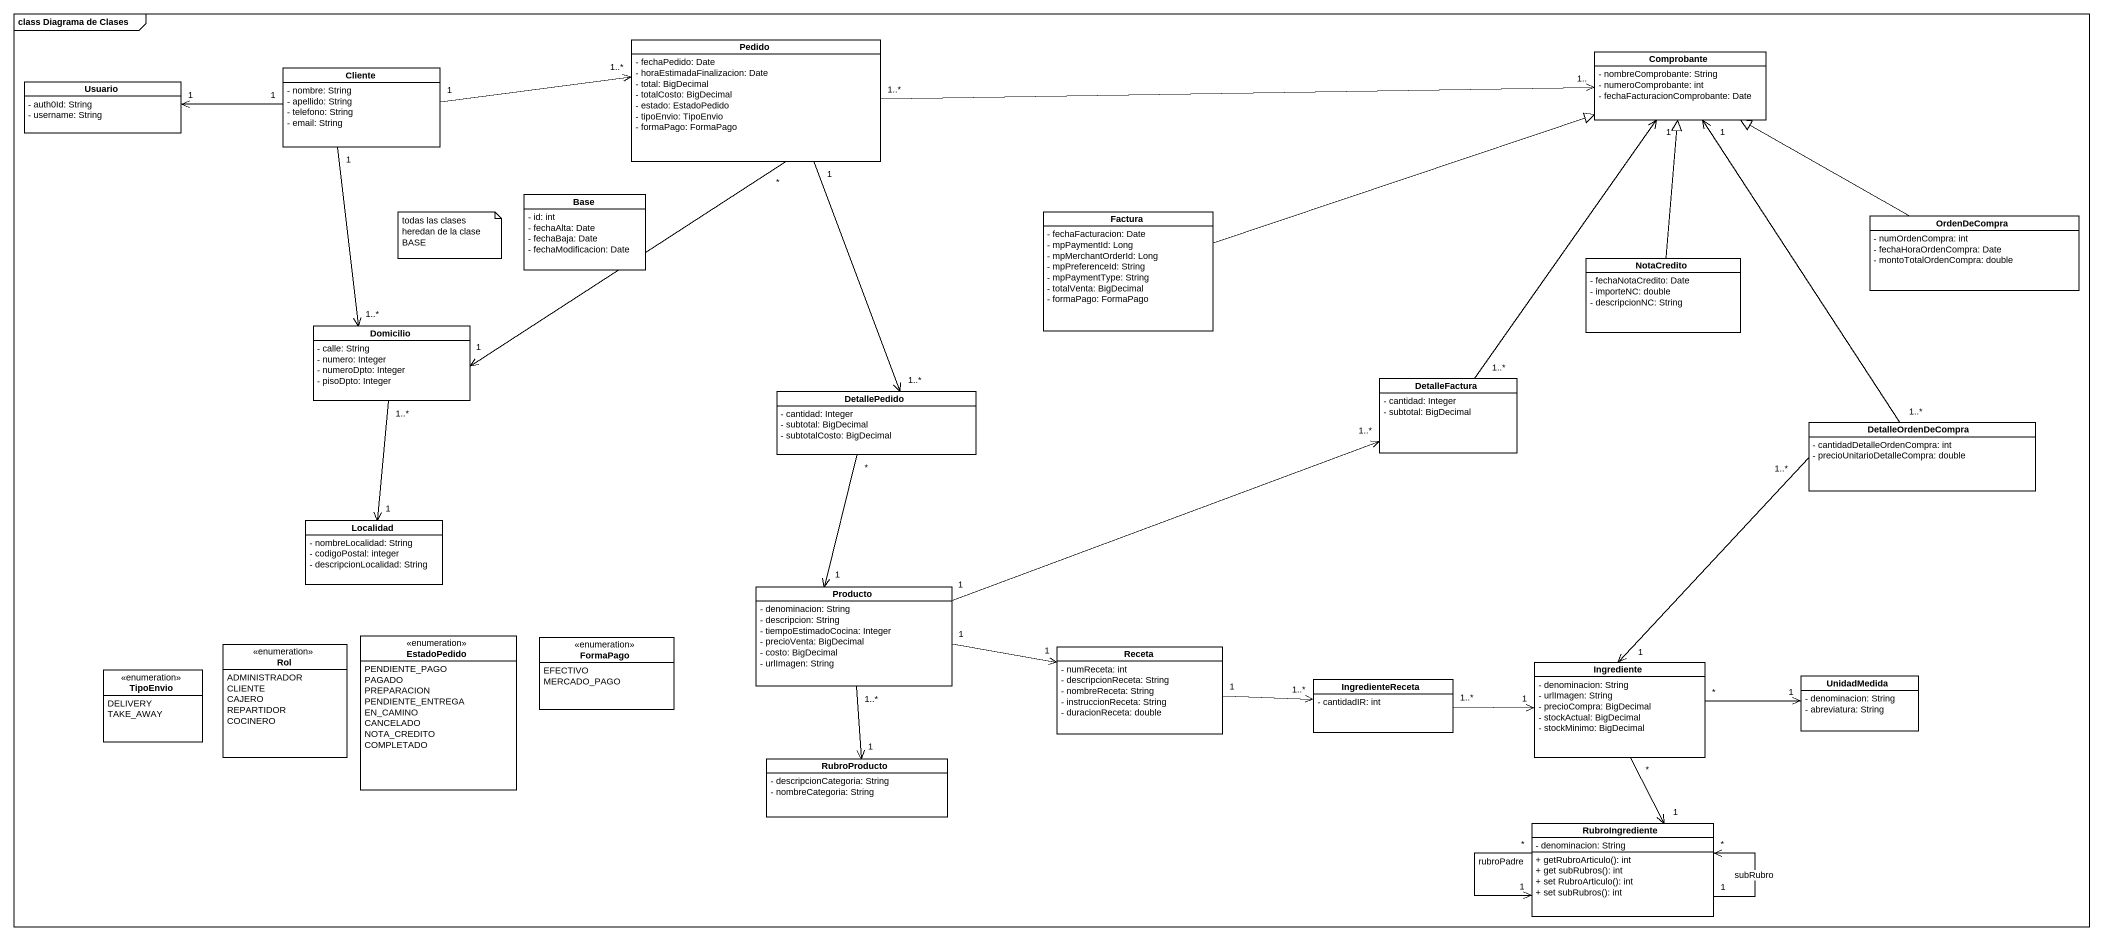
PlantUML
@startuml
mainframe class Diagrama de Clases
hide circle
hide empty members
skinparam classAttributeIconSize 0
class Pedido {
  - fechaPedido: Date
  - horaEstimadaFinalizacion: Date
  - total: BigDecimal
  - totalCosto: BigDecimal
  - estado: EstadoPedido
  - tipoEnvio: TipoEnvio
  - formaPago: FormaPago
}
class Comprobante {
  - nombreComprobante: String
  - numeroComprobante: int
  - fechaFacturacionComprobante: Date
}
class Usuario {
  - auth0Id: String
  - username: String
}
class Cliente {
  - nombre: String
  - apellido: String
  - telefono: String
  - email: String
}
class Base {
  - id: int
  - fechaAlta: Date
  - fechaBaja: Date
  - fechaModificacion: Date
}
class Factura {
  - fechaFacturacion: Date
  - mpPaymentId: Long
  - mpMerchantOrderId: Long
  - mpPreferenceId: String
  - mpPaymentType: String
  - totalVenta: BigDecimal
  - formaPago: FormaPago
}
class OrdenDeCompra #FFFFFF {
  - numOrdenCompra: int
  - fechaHoraOrdenCompra: Date
  - montoTotalOrdenCompra: double
}
class NotaCredito #FFFFFF {
  - fechaNotaCredito: Date
  - importeNC: double
  - descripcionNC: String
}
class Domicilio {
  - calle: String
  - numero: Integer
  - numeroDpto: Integer
  - pisoDpto: Integer
}
class DetallePedido {
  - cantidad: Integer
  - subtotal: BigDecimal
  - subtotalCosto: BigDecimal
}
class DetalleFactura {
  - cantidad: Integer
  - subtotal: BigDecimal
}
class DetalleOrdenDeCompra #FFFFFF {
  - cantidadDetalleOrdenCompra: int
  - precioUnitarioDetalleCompra: double
}
class Localidad {
  - nombreLocalidad: String
  - codigoPostal: integer
  - descripcionLocalidad: String
}
class Producto {
  - denominacion: String
  - descripcion: String
  - tiempoEstimadoCocina: Integer
  - precioVenta: BigDecimal
  - costo: BigDecimal
  - urlImagen: String
}
enum EstadoPedido {
  PENDIENTE_PAGO
  PAGADO
  PREPARACION
  PENDIENTE_ENTREGA
  EN_CAMINO
  CANCELADO
  NOTA_CREDITO
  COMPLETADO
}
enum FormaPago {
  EFECTIVO
  MERCADO_PAGO
}
enum TipoEnvio {
  DELIVERY
  TAKE_AWAY
}
enum Rol {
  ADMINISTRADOR
  CLIENTE
  CAJERO
  REPARTIDOR
  COCINERO
}
class Receta #FFFFFF {
  - numReceta: int
  - descripcionReceta: String
  - nombreReceta: String
  - instruccionReceta: String
  - duracionReceta: double
}
class Ingrediente {
  - denominacion: String
  - urlImagen: String
  - precioCompra: BigDecimal
  - stockActual: BigDecimal
  - stockMinimo: BigDecimal
}
class UnidadMedida {
  - denominacion: String
  - abreviatura: String
}
class IngredienteReceta #FFFFFF {
  - cantidadIR: int
}
class RubroProducto #FFFFFF {
  - descripcionCategoria: String
  - nombreCategoria: String
}
class RubroIngrediente {
  - denominacion: String
  + getRubroArticulo(): int
  + get subRubros(): int
  + set RubroArticulo(): int
  + set subRubros(): int
}
Pedido "1..*" -right-> "1.." Comprobante
Pedido "*" --> "1" Domicilio
Pedido "1" --> "1..*" DetallePedido
Cliente "1" -right-> "1..*" Pedido
Cliente "1" -left-> "1" Usuario
Cliente "1" --> "1..*" Domicilio
Factura -right-|> Comprobante
OrdenDeCompra -left-|> Comprobante
NotaCredito -up-|> Comprobante
Domicilio "1..*" --> "1" Localidad
DetallePedido "*" --> "1" Producto
DetalleFactura "1..*" -up-> "1" Comprobante
DetalleOrdenDeCompra "1..*" -up-> "1" Comprobante
DetalleOrdenDeCompra "1..*" --> "1" Ingrediente
Producto "1" -right-> "1..*" DetalleFactura
Producto "1" -right-> "1" Receta
Producto "1..*" --> "1" RubroProducto
Receta "1" -right-> "1..*" IngredienteReceta
Ingrediente "*" -right-> "1" UnidadMedida
Ingrediente "*" --> "1" RubroIngrediente
IngredienteReceta "1..*" -right-> "1" Ingrediente
RubroIngrediente "*" --> "1" RubroIngrediente : rubroPadre
RubroIngrediente "1" --> "*" RubroIngrediente : subRubro
note as N1
  todas las clases heredan de la clase BASE
end note
@enduml
